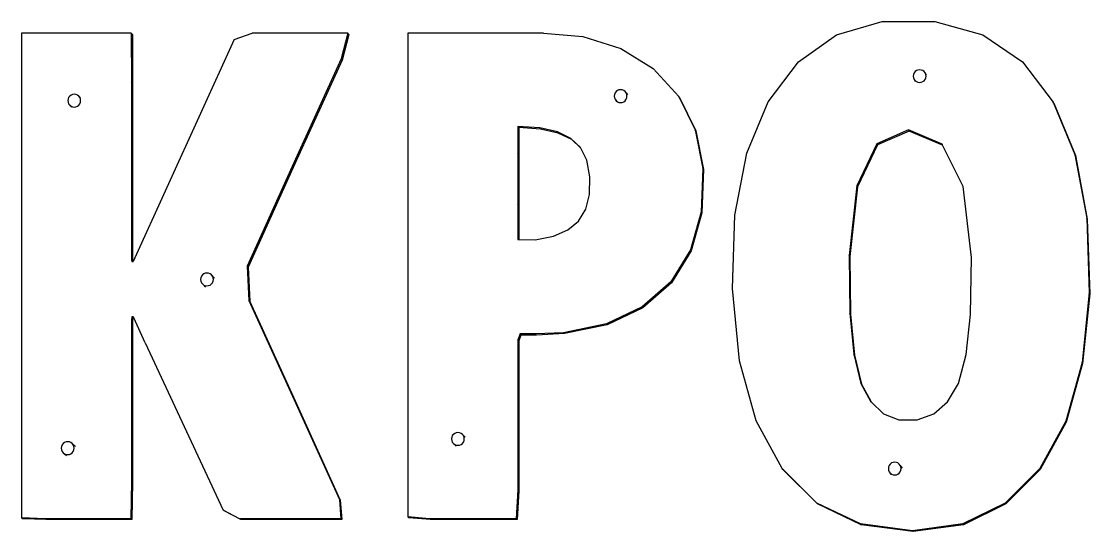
# Model space of a CAD drawing. Extents: x -1938 to 2501, y -2491 to 1970.
# Drawn here: x -1857 to -829, y 1394 to 1884 of the extents above; entities that cross this region are included whole.
import ezdxf

# ---------------------------------------------------------------- set-up
doc = ezdxf.new("R2010")
doc.units = 0
doc.layers.get('0').update_dxf_attribs({"linetype": 'CONTINUOUS'})

msp = doc.modelspace()

# ---------------------------------------------------------------- linework, layer by layer
for p, q in [((-1072.7, 1871.4), (-1028.9, 1884.4)), ((-1028.9, 1884.4), (-978.1, 1884.4)), ((-978.1, 1884.4), (-931.9, 1871.4)), ((-1857.4, 1873), (-1857.4, 1406.9)), ((-1751.6, 1873), (-1857.4, 1873)), ((-1751.6, 1873), (-1751.4, 1825.5)), ((-1750.5, 1871.9), (-1751.6, 1873)), ((-1750.5, 1871.9), (-1750.3, 1824.4)), ((-1652.5, 1866.8), (-1635.3, 1873)), ((-1543.2, 1873), (-1635.3, 1873)), ((-1543.2, 1873), (-1549.6, 1848.2)), ((-1542.2, 1871.9), (-1548.7, 1847.1)), ((-1542.2, 1871.9), (-1543.2, 1873)), ((-1485.5, 1873), (-1485.5, 1407.7)), ((-1354.8, 1873), (-1485.5, 1873)), ((-1354.8, 1873), (-1317, 1869.8)), ((-1652.5, 1866.8), (-1749.7, 1653.3)), ((-1317, 1869.8), (-1280.3, 1858.4)), ((-1109.3, 1845.5), (-1072.7, 1871.4)), ((-931.9, 1871.4), (-893.8, 1845.4)), ((-1280.3, 1858.4), (-1249.3, 1838.9)), ((-1549.6, 1848.2), (-1596.6, 1744.8)), ((-1548.7, 1847.1), (-1595.7, 1743.7)), ((-1548.7, 1847.1), (-1549.6, 1848.2)), ((-1138.7, 1806.9), (-1109.3, 1845.5)), ((-893.8, 1845.4), (-864.1, 1806.6)), ((-1249.3, 1838.9), (-1224.7, 1812.1)), ((-998.7, 1833.3), (-998.9, 1831.7)), ((-998.9, 1831.7), (-998.7, 1830.1)), ((-998.1, 1834.8), (-998.7, 1833.3)), ((-997.1, 1836.1), (-998.1, 1834.8)), ((-995.9, 1837), (-997.1, 1836.1)), ((-994.4, 1837.6), (-995.9, 1837)), ((-992.8, 1837.9), (-994.4, 1837.6)), ((-991.2, 1837.6), (-992.8, 1837.9)), ((-989.7, 1837), (-991.2, 1837.6)), ((-988.4, 1836.1), (-989.7, 1837)), ((-987.4, 1834.8), (-988.4, 1836.1)), ((-986.8, 1833.3), (-987.4, 1834.8)), ((-987.4, 1834.8), (-986.4, 1832.9)), ((-986.6, 1831.7), (-986.8, 1833.3)), ((-986.8, 1830.1), (-986.6, 1831.7)), ((-1751.4, 1825.5), (-1751.4, 1722.8)), ((-1750.3, 1824.4), (-1751.4, 1825.5)), ((-1750.3, 1824.4), (-1750.3, 1721.8)), ((-998.7, 1830.1), (-998.1, 1828.6)), ((-998.1, 1828.6), (-997.1, 1827.3)), ((-998.1, 1828.6), (-997.1, 1826.8)), ((-997.1, 1827.3), (-995.9, 1826.4)), ((-995.9, 1826.4), (-994.4, 1825.8)), ((-994.4, 1825.8), (-992.8, 1825.5)), ((-992.8, 1825.5), (-991.2, 1825.8)), ((-991.2, 1825.8), (-989.7, 1826.4)), ((-989.7, 1826.4), (-988.4, 1827.3)), ((-988.4, 1827.3), (-987.4, 1828.6)), ((-987.4, 1828.6), (-986.8, 1830.1)), ((-1812.5, 1809.8), (-1812.7, 1808.2)), ((-1811.9, 1811.3), (-1812.5, 1809.8)), ((-1810.9, 1812.5), (-1811.9, 1811.3)), ((-1809.6, 1813.5), (-1810.9, 1812.5)), ((-1808.1, 1814.1), (-1809.6, 1813.5)), ((-1806.5, 1814.3), (-1808.1, 1814.1)), ((-1804.9, 1814.1), (-1806.5, 1814.3)), ((-1803.5, 1813.5), (-1804.9, 1814.1)), ((-1802.2, 1812.5), (-1803.5, 1813.5)), ((-1801.2, 1811.3), (-1802.2, 1812.5)), ((-1802.2, 1812.5), (-1800.4, 1810.7)), ((-1800.6, 1809.8), (-1801.2, 1811.3)), ((-1800.4, 1808.2), (-1800.6, 1809.8)), ((-1286.6, 1814), (-1286.8, 1812.4)), ((-1286.8, 1812.4), (-1286.6, 1810.8)), ((-1286, 1815.5), (-1286.6, 1814)), ((-1286.6, 1810.8), (-1286, 1809.4)), ((-1285, 1816.8), (-1286, 1815.5)), ((-1283.7, 1817.8), (-1285, 1816.8)), ((-1282.2, 1818.4), (-1283.7, 1817.8)), ((-1280.6, 1818.6), (-1282.2, 1818.4)), ((-1279, 1818.4), (-1280.6, 1818.6)), ((-1277.6, 1817.8), (-1279, 1818.4)), ((-1276.3, 1816.8), (-1277.6, 1817.8)), ((-1275.3, 1815.5), (-1276.3, 1816.8)), ((-1274.7, 1814), (-1275.3, 1815.5)), ((-1275.3, 1815.5), (-1274, 1813.7)), ((-1275.3, 1809.4), (-1274.7, 1810.8)), ((-1274.5, 1812.4), (-1274.7, 1814)), ((-1274.7, 1810.8), (-1274.5, 1812.4)), ((-1224, 1811), (-1224.7, 1812.1)), ((-1224.7, 1812.1), (-1208.8, 1780)), ((-1224, 1811), (-1208.1, 1779)), ((-1812.7, 1808.2), (-1812.5, 1806.6)), ((-1812.5, 1806.6), (-1811.9, 1805.1)), ((-1811.9, 1805.1), (-1810.9, 1803.8)), ((-1810.9, 1803.8), (-1809.6, 1802.8)), ((-1810.9, 1803.8), (-1809, 1802)), ((-1809.6, 1802.8), (-1808.1, 1802.2)), ((-1808.1, 1802.2), (-1806.5, 1802)), ((-1806.5, 1802), (-1804.9, 1802.2)), ((-1804.9, 1802.2), (-1803.5, 1802.8)), ((-1803.5, 1802.8), (-1802.2, 1803.8)), ((-1802.2, 1803.8), (-1801.2, 1805.1)), ((-1801.2, 1805.1), (-1800.6, 1806.6)), ((-1800.6, 1806.6), (-1800.4, 1808.2)), ((-1286, 1809.4), (-1285, 1808.1)), ((-1286, 1809.4), (-1284.7, 1807.5)), ((-1285, 1808.1), (-1283.7, 1807.1)), ((-1283.7, 1807.1), (-1282.2, 1806.5)), ((-1282.2, 1806.5), (-1280.6, 1806.3)), ((-1280.6, 1806.3), (-1279, 1806.5)), ((-1279, 1806.5), (-1277.6, 1807.1)), ((-1277.6, 1807.1), (-1276.3, 1808.1)), ((-1276.3, 1808.1), (-1275.3, 1809.4)), ((-1159.2, 1757.6), (-1138.7, 1806.9)), ((-864.1, 1806.6), (-843.4, 1756.4)), ((-863.6, 1805.6), (-864.1, 1806.6)), ((-863.6, 1805.6), (-842.9, 1755.4)), ((-1379.5, 1783.4), (-1379.5, 1757.9)), ((-1358.5, 1781.9), (-1379.5, 1783.4)), ((-1378.7, 1782.4), (-1379.5, 1783.4)), ((-1357.7, 1780.8), (-1378.7, 1782.4)), ((-1378.7, 1782.4), (-1378.7, 1756.8)), ((-1341.5, 1778), (-1358.5, 1781.9)), ((-1357.7, 1780.8), (-1358.5, 1781.9)), ((-1340.7, 1776.9), (-1357.7, 1780.8)), ((-1208.1, 1779), (-1208.8, 1780)), ((-1208.8, 1780), (-1201.6, 1742.8)), ((-1208.1, 1779), (-1200.9, 1741.8)), ((-1003.6, 1780), (-1034.1, 1766.5)), ((-971.2, 1766.3), (-1003.6, 1780)), ((-1003, 1778.9), (-1003.6, 1780)), ((-1328.5, 1771.8), (-1341.5, 1778)), ((-1340.7, 1776.9), (-1341.5, 1778)), ((-1327.7, 1770.8), (-1340.7, 1776.9)), ((-1319.1, 1763), (-1328.5, 1771.8)), ((-1327.7, 1770.8), (-1328.5, 1771.8)), ((-1318.9, 1762.4), (-1327.7, 1770.8)), ((-1003, 1778.9), (-1033.4, 1765.5)), ((-970.7, 1765.3), (-1003, 1778.9)), ((-1318.9, 1762.4), (-1319.1, 1763)), ((-1313, 1750.8), (-1318.9, 1762.4)), ((-1034.1, 1766.5), (-1053.1, 1726.2)), ((-1033.4, 1765.5), (-1052.5, 1725.2)), ((-1033.4, 1765.5), (-1034.1, 1766.5)), ((-970.7, 1765.3), (-971.2, 1766.3)), ((-950.9, 1725.4), (-970.7, 1765.3)), ((-1379.5, 1757.9), (-1379.5, 1708.1)), ((-1378.7, 1756.8), (-1379.5, 1757.9)), ((-1378.7, 1756.8), (-1378.7, 1707.1)), ((-1310.1, 1735), (-1313, 1750.8)), ((-1170.7, 1698), (-1159.2, 1757.6)), ((-843.4, 1756.4), (-831.9, 1695.1)), ((-842.9, 1755.4), (-843.4, 1756.4)), ((-842.9, 1755.4), (-831.4, 1694.1)), ((-1596.6, 1744.8), (-1640.2, 1648.9)), ((-1595.7, 1743.7), (-1639.2, 1647.9)), ((-1595.7, 1743.7), (-1596.6, 1744.8)), ((-1201.6, 1742.8), (-1203.1, 1701.3)), ((-1200.9, 1741.8), (-1202.3, 1700.3)), ((-1200.9, 1741.8), (-1201.6, 1742.8)), ((-1310.5, 1717.8), (-1310.1, 1735)), ((-1751.4, 1722.8), (-1751.4, 1654.9)), ((-1750.3, 1721.8), (-1751.4, 1722.8)), ((-1750.3, 1721.8), (-1750.3, 1653.9)), ((-1314.2, 1703.6), (-1310.5, 1717.8)), ((-1053.1, 1726.2), (-1060.7, 1659.1)), ((-1052.5, 1725.2), (-1060.1, 1658.1)), ((-1052.5, 1725.2), (-1053.1, 1726.2)), ((-942.8, 1657.2), (-950.9, 1725.4)), ((-1379.5, 1708.1), (-1379.5, 1674.5)), ((-1378.7, 1707.1), (-1379.5, 1708.1)), ((-1378.7, 1707.1), (-1378.7, 1674.5)), ((-1321.1, 1692.3), (-1314.2, 1703.6)), ((-1203.1, 1701.3), (-1213.3, 1664.6)), ((-1202.3, 1700.3), (-1212.6, 1663.6)), ((-1202.3, 1700.3), (-1203.1, 1701.3)), ((-1173, 1627.5), (-1170.7, 1698)), ((-1331.4, 1683.9), (-1321.1, 1692.3)), ((-831.9, 1695.1), (-829.6, 1623.3)), ((-831.4, 1694.1), (-831.9, 1695.1)), ((-831.4, 1694.1), (-829.1, 1622.4)), ((-1362.8, 1674.3), (-1345.3, 1677.9)), ((-1345.3, 1677.9), (-1331.4, 1683.9)), ((-1379.5, 1674.5), (-1378.7, 1674.5)), ((-1378.7, 1674.5), (-1362.8, 1674.3)), ((-1213.3, 1664.6), (-1232.3, 1634)), ((-1212.6, 1663.6), (-1231.6, 1633)), ((-1212.6, 1663.6), (-1213.3, 1664.6)), ((-1060.7, 1659.1), (-1059.9, 1603.6)), ((-1060.1, 1658.1), (-1060.7, 1659.1)), ((-1060.1, 1658.1), (-1059.3, 1602.7)), ((-943.8, 1602.5), (-942.8, 1657.2)), ((-1751.4, 1654.9), (-1751.1, 1653.3)), ((-1750.3, 1653.9), (-1751.4, 1654.9)), ((-1751.1, 1653.3), (-1750.2, 1653.3)), ((-1750.3, 1653.9), (-1750.2, 1653.3)), ((-1750.2, 1653.3), (-1749.7, 1653.3)), ((-1640.2, 1648.9), (-1638.4, 1615.9)), ((-1639.2, 1647.9), (-1640.2, 1648.9)), ((-1639.2, 1647.9), (-1637.4, 1614.9)), ((-1684.7, 1637.7), (-1684.9, 1636.1)), ((-1684.9, 1636.1), (-1684.7, 1634.5)), ((-1684.1, 1639.2), (-1684.7, 1637.7)), ((-1683.1, 1640.5), (-1684.1, 1639.2)), ((-1681.9, 1641.4), (-1683.1, 1640.5)), ((-1680.4, 1642.1), (-1681.9, 1641.4)), ((-1678.8, 1642.3), (-1680.4, 1642.1)), ((-1677.2, 1642.1), (-1678.8, 1642.3)), ((-1675.7, 1641.4), (-1677.2, 1642.1)), ((-1674.4, 1640.5), (-1675.7, 1641.4)), ((-1673.4, 1639.2), (-1674.4, 1640.5)), ((-1674.4, 1640.5), (-1671.4, 1637.5)), ((-1672.8, 1637.7), (-1673.4, 1639.2)), ((-1672.6, 1636.1), (-1672.8, 1637.7)), ((-1672.8, 1634.5), (-1672.6, 1636.1)), ((-1684.7, 1634.5), (-1684.1, 1633)), ((-1684.1, 1633), (-1683.1, 1631.8)), ((-1683.1, 1631.8), (-1681.9, 1630.8)), ((-1683.1, 1631.8), (-1680.1, 1628.8)), ((-1681.9, 1630.8), (-1680.4, 1630.2)), ((-1680.4, 1630.2), (-1678.8, 1630)), ((-1678.8, 1630), (-1677.2, 1630.2)), ((-1677.2, 1630.2), (-1675.7, 1630.8)), ((-1675.7, 1630.8), (-1674.4, 1631.8)), ((-1674.4, 1631.8), (-1673.4, 1633)), ((-1673.4, 1633), (-1672.8, 1634.5)), ((-1232.3, 1634), (-1259.8, 1609.8)), ((-1231.6, 1633), (-1259.1, 1608.8)), ((-1231.6, 1633), (-1232.3, 1634)), ((-1166.1, 1557.9), (-1173, 1627.5)), ((-1638.4, 1615.9), (-1594.8, 1520.2)), ((-1637.4, 1614.9), (-1638.4, 1615.9)), ((-1637.4, 1614.9), (-1593.9, 1519.3)), ((-829.6, 1623.3), (-836.4, 1556.2)), ((-829.1, 1622.4), (-835.9, 1555.2)), ((-829.1, 1622.4), (-829.6, 1623.3)), ((-1259.8, 1609.8), (-1294.3, 1593.3)), ((-1259.1, 1608.8), (-1293.5, 1592.4)), ((-1259.1, 1608.8), (-1259.8, 1609.8)), ((-1751.1, 1600.1), (-1751.4, 1597)), ((-1750.3, 1596.1), (-1751.4, 1597)), ((-1751.4, 1597), (-1751.4, 1531.8)), ((-1750.1, 1599.2), (-1751.1, 1600.1)), ((-1750.4, 1600.1), (-1751.1, 1600.1)), ((-1749.3, 1599.2), (-1750.4, 1600.1)), ((-1749.8, 1600.1), (-1750.4, 1600.1)), ((-1750.1, 1599.2), (-1750.3, 1596.1)), ((-1750.3, 1596.1), (-1750.3, 1530.9)), ((-1749.3, 1599.2), (-1750.1, 1599.2)), ((-1749.3, 1599.2), (-1749.8, 1600.1)), ((-1738.1, 1575.1), (-1749.3, 1599.2)), ((-1059.9, 1603.6), (-1056.1, 1564.2)), ((-1059.3, 1602.7), (-1059.9, 1603.6)), ((-1059.3, 1602.7), (-1055.4, 1563.2)), ((-948, 1563.8), (-943.8, 1602.5)), ((-1377.4, 1583.7), (-1379.5, 1578)), ((-1369.4, 1583.7), (-1377.4, 1583.7)), ((-1376.5, 1582.7), (-1377.4, 1583.7)), ((-1368.6, 1582.7), (-1369.4, 1583.7)), ((-1362.4, 1583.7), (-1369.4, 1583.7)), ((-1335.5, 1584.9), (-1362.4, 1583.7)), ((-1361.5, 1582.7), (-1362.4, 1583.7)), ((-1334.7, 1584), (-1361.5, 1582.7)), ((-1294.3, 1593.3), (-1335.5, 1584.9)), ((-1334.7, 1584), (-1335.5, 1584.9)), ((-1293.5, 1592.4), (-1334.7, 1584)), ((-1293.5, 1592.4), (-1294.3, 1593.3)), ((-1738.1, 1575.1), (-1663.3, 1414.3)), ((-1379.5, 1578), (-1379.5, 1513.7)), ((-1378.7, 1577), (-1379.5, 1578)), ((-1376.5, 1582.7), (-1378.7, 1577)), ((-1378.7, 1577), (-1378.7, 1512.8)), ((-1368.6, 1582.7), (-1376.5, 1582.7)), ((-1361.5, 1582.7), (-1368.6, 1582.7)), ((-1056.1, 1564.2), (-1049.3, 1536.2)), ((-1055.4, 1563.2), (-1056.1, 1564.2)), ((-1055.4, 1563.2), (-1048.7, 1535.3)), ((-955.4, 1536.2), (-948, 1563.8)), ((-1150.2, 1500.2), (-1166.1, 1557.9)), ((-836.4, 1556.2), (-852.2, 1499.8)), ((-835.9, 1555.2), (-851.7, 1498.9)), ((-835.9, 1555.2), (-836.4, 1556.2)), ((-1049.3, 1536.2), (-1039.7, 1518.5)), ((-1048.7, 1535.3), (-1049.3, 1536.2)), ((-1048.7, 1535.3), (-1039.5, 1518.3)), ((-965.9, 1518.5), (-955.4, 1536.2)), ((-1750.3, 1530.9), (-1751.4, 1531.8)), ((-1751.4, 1531.8), (-1751.4, 1442)), ((-1750.3, 1530.9), (-1750.3, 1441.1)), ((-1594.8, 1520.2), (-1551.3, 1424.5)), ((-1593.9, 1519.3), (-1594.8, 1520.2)), ((-1593.9, 1519.3), (-1550.4, 1423.7)), ((-1379.5, 1513.7), (-1379.5, 1433.8)), ((-1378.7, 1512.8), (-1379.5, 1513.7)), ((-1378.7, 1512.8), (-1378.7, 1432.9)), ((-1039.7, 1518.5), (-1039.5, 1518.3)), ((-1039.5, 1518.3), (-1027.5, 1507)), ((-979.2, 1507), (-965.9, 1518.5)), ((-1027.5, 1507), (-1012.7, 1501.2)), ((-995.2, 1501.2), (-979.2, 1507)), ((-1125.2, 1454.3), (-1150.2, 1500.2)), ((-1012.7, 1501.2), (-995.2, 1501.2)), ((-852.2, 1499.8), (-877.1, 1454.3)), ((-851.7, 1498.9), (-876.6, 1453.4)), ((-851.7, 1498.9), (-852.2, 1499.8)), ((-1443.2, 1484.4), (-1443.4, 1482.8)), ((-1443.4, 1482.8), (-1443.2, 1481.2)), ((-1442.6, 1485.9), (-1443.2, 1484.4)), ((-1443.2, 1481.2), (-1442.6, 1479.7)), ((-1441.6, 1487.1), (-1442.6, 1485.9)), ((-1440.3, 1488.1), (-1441.6, 1487.1)), ((-1438.9, 1488.7), (-1440.3, 1488.1)), ((-1437.3, 1488.9), (-1438.9, 1488.7)), ((-1435.7, 1488.7), (-1437.3, 1488.9)), ((-1434.2, 1488.1), (-1435.7, 1488.7)), ((-1432.9, 1487.1), (-1434.2, 1488.1)), ((-1431.9, 1485.9), (-1432.9, 1487.1)), ((-1432.9, 1487.1), (-1430.3, 1484.4)), ((-1431.3, 1484.4), (-1431.9, 1485.9)), ((-1431.9, 1479.7), (-1431.3, 1481.2)), ((-1431.1, 1482.8), (-1431.3, 1484.4)), ((-1431.3, 1481.2), (-1431.1, 1482.8)), ((-1818.8, 1475.4), (-1819, 1473.8)), ((-1819, 1473.8), (-1818.8, 1472.2)), ((-1818.2, 1476.9), (-1818.8, 1475.4)), ((-1818.8, 1472.2), (-1818.2, 1470.7)), ((-1817.2, 1478.2), (-1818.2, 1476.9)), ((-1818.2, 1470.7), (-1817.2, 1469.5)), ((-1815.9, 1479.2), (-1817.2, 1478.2)), ((-1814.4, 1479.8), (-1815.9, 1479.2)), ((-1812.8, 1480), (-1814.4, 1479.8)), ((-1811.2, 1479.8), (-1812.8, 1480)), ((-1809.8, 1479.2), (-1811.2, 1479.8)), ((-1808.5, 1478.2), (-1809.8, 1479.2)), ((-1807.5, 1476.9), (-1808.5, 1478.2)), ((-1808.5, 1478.2), (-1805.2, 1475.5)), ((-1808.5, 1469.5), (-1807.5, 1470.7)), ((-1806.9, 1475.4), (-1807.5, 1476.9)), ((-1807.5, 1470.7), (-1806.9, 1472.2)), ((-1806.7, 1473.8), (-1806.9, 1475.4)), ((-1806.9, 1472.2), (-1806.7, 1473.8)), ((-1442.6, 1479.7), (-1441.6, 1478.4)), ((-1441.6, 1478.4), (-1440.3, 1477.4)), ((-1441.6, 1478.4), (-1439, 1475.7)), ((-1440.3, 1477.4), (-1438.9, 1476.8)), ((-1438.9, 1476.8), (-1437.3, 1476.6)), ((-1437.3, 1476.6), (-1435.7, 1476.8)), ((-1435.7, 1476.8), (-1434.2, 1477.4)), ((-1434.2, 1477.4), (-1432.9, 1478.4)), ((-1432.9, 1478.4), (-1431.9, 1479.7)), ((-1817.2, 1469.5), (-1815.9, 1468.5)), ((-1817.2, 1469.5), (-1813.9, 1466.8)), ((-1815.9, 1468.5), (-1814.4, 1467.9)), ((-1814.4, 1467.9), (-1812.8, 1467.7)), ((-1812.8, 1467.7), (-1811.2, 1467.9)), ((-1811.2, 1467.9), (-1809.8, 1468.5)), ((-1809.8, 1468.5), (-1808.5, 1469.5)), ((-1018.4, 1460.2), (-1019.9, 1459.6)), ((-1016.8, 1460.4), (-1018.4, 1460.2)), ((-1015.2, 1460.2), (-1016.8, 1460.4)), ((-1013.7, 1459.6), (-1015.2, 1460.2)), ((-1091.6, 1421), (-1125.2, 1454.3)), ((-1124.5, 1453.4), (-1125.2, 1454.3)), ((-1091, 1420.2), (-1124.5, 1453.4)), ((-1022.7, 1455.8), (-1022.9, 1454.2)), ((-1022.9, 1454.2), (-1022.7, 1452.6)), ((-1022.1, 1457.3), (-1022.7, 1455.8)), ((-1022.7, 1452.6), (-1022.1, 1451.2)), ((-1021.1, 1458.6), (-1022.1, 1457.3)), ((-1022.1, 1451.2), (-1021.1, 1449.9)), ((-1022.1, 1451.2), (-1020.3, 1448.5)), ((-1019.9, 1459.6), (-1021.1, 1458.6)), ((-1021.1, 1449.9), (-1019.9, 1448.9)), ((-1012.4, 1458.6), (-1013.7, 1459.6)), ((-1013.7, 1448.9), (-1012.4, 1449.9)), ((-1011.4, 1457.3), (-1012.4, 1458.6)), ((-1012.4, 1449.9), (-1011.4, 1451.2)), ((-1010.8, 1455.8), (-1011.4, 1457.3)), ((-1011.4, 1457.3), (-1009.6, 1454.7)), ((-1011.4, 1451.2), (-1010.8, 1452.6)), ((-1010.6, 1454.2), (-1010.8, 1455.8)), ((-1010.8, 1452.6), (-1010.6, 1454.2)), ((-877.1, 1454.3), (-910.3, 1421)), ((-876.6, 1453.4), (-909.8, 1420.2)), ((-876.6, 1453.4), (-877.1, 1454.3)), ((-1751.4, 1442), (-1752.2, 1406)), ((-1750.3, 1441.1), (-1751.4, 1442)), ((-1750.3, 1441.1), (-1751.1, 1405.2)), ((-1019.9, 1448.9), (-1018.4, 1448.3)), ((-1018.4, 1448.3), (-1016.8, 1448.1)), ((-1016.8, 1448.1), (-1015.2, 1448.3)), ((-1015.2, 1448.3), (-1013.7, 1448.9)), ((-1379.5, 1433.8), (-1381, 1406)), ((-1378.7, 1432.9), (-1380.2, 1405.2)), ((-1378.7, 1432.9), (-1379.5, 1433.8)), ((-1551.3, 1424.5), (-1550, 1406)), ((-1550.4, 1423.7), (-1551.3, 1424.5)), ((-1550.4, 1423.7), (-1549.1, 1405.2)), ((-1049.8, 1401.1), (-1091.6, 1421)), ((-1091, 1420.2), (-1091.6, 1421)), ((-1049.1, 1400.2), (-1091, 1420.2)), ((-910.3, 1421), (-951.2, 1401.1)), ((-909.8, 1420.2), (-950.6, 1400.2)), ((-909.8, 1420.2), (-910.3, 1421)), ((-1647.3, 1406), (-1663.3, 1414.3)), ((-1662.3, 1413.5), (-1663.3, 1414.3)), ((-1646.3, 1405.2), (-1662.3, 1413.5)), ((-1856.3, 1406), (-1857.4, 1406.9)), ((-1834.5, 1406), (-1857.4, 1406.9)), ((-1833.4, 1405.2), (-1856.3, 1406)), ((-1833.4, 1405.2), (-1834.5, 1406)), ((-1784.9, 1406), (-1834.5, 1406)), ((-1783.9, 1405.2), (-1833.4, 1405.2)), ((-1752.2, 1406), (-1784.9, 1406)), ((-1783.9, 1405.2), (-1784.9, 1406)), ((-1751.1, 1405.2), (-1783.9, 1405.2)), ((-1751.1, 1405.2), (-1752.2, 1406)), ((-1596.8, 1406), (-1647.3, 1406)), ((-1646.3, 1405.2), (-1647.3, 1406)), ((-1595.9, 1405.2), (-1646.3, 1405.2)), ((-1550, 1406), (-1596.8, 1406)), ((-1595.9, 1405.2), (-1596.8, 1406)), ((-1549.1, 1405.2), (-1595.9, 1405.2)), ((-1549.1, 1405.2), (-1550, 1406)), ((-1464.5, 1406), (-1485.5, 1407.7)), ((-1484.6, 1406.9), (-1485.5, 1407.7)), ((-1463.6, 1405.2), (-1484.6, 1406.9)), ((-1415.7, 1406), (-1464.5, 1406)), ((-1463.6, 1405.2), (-1464.5, 1406)), ((-1414.9, 1405.2), (-1463.6, 1405.2)), ((-1381, 1406), (-1415.7, 1406)), ((-1414.9, 1405.2), (-1415.7, 1406)), ((-1380.2, 1405.2), (-1414.9, 1405.2)), ((-1380.2, 1405.2), (-1381, 1406)), ((-999.7, 1394.4), (-1049.8, 1401.1)), ((-1049.1, 1400.2), (-1049.8, 1401.1)), ((-999.1, 1393.6), (-1049.1, 1400.2)), ((-951.2, 1401.1), (-999.7, 1394.4)), ((-950.6, 1400.2), (-999.1, 1393.6)), ((-950.6, 1400.2), (-951.2, 1401.1)), ((-999.1, 1393.6), (-999.7, 1394.4))]:
    msp.add_line(p, q)

doc.saveas('drawing.dxf')
